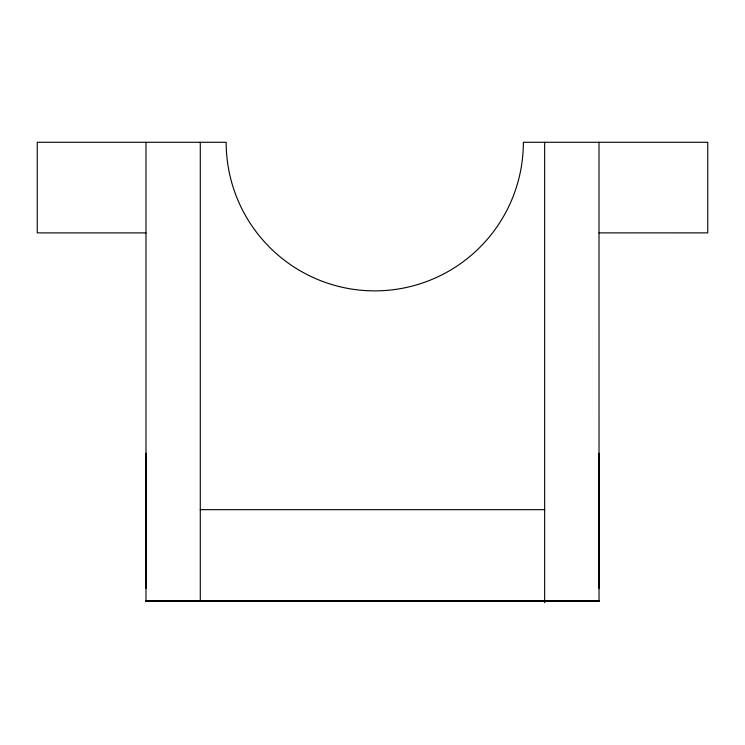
<?xml version="1.0" encoding="UTF-8"?>
<svg xmlns="http://www.w3.org/2000/svg" width="745" height="745" viewBox="0 0 745 745"><rect width="100%" height="100%" fill="white"/><g stroke="black" fill="none" stroke-linecap="round" stroke-linejoin="round"><path stroke-width="1.12" d="M145.983 142.276L145.983 601.373L599.027 601.373L599.008 142.276M200.284 142.276L200.284 600.693M544.66 602.724L544.66 142.276M277.978 600.675L277.363 600.675L279.794 600.675M145.983 232.887L37.25 232.887L37.25 142.276L226.163 142.276A148.6 148.6 0 0 0 374.763 290.876A148.6 148.6 0 0 0 523.363 142.276L707.75 142.276L707.75 232.878L599.017 232.887M200.265 509.673L544.66 509.673M466.864 600.675L472.172 600.675L469.741 600.675M544.651 600.647L544.66 601.373M599.027 601.373L599.008 600.693L145.983 600.693L145.983 601.373M599.027 453.351L599.027 588.336M145.983 453.342L145.983 588.327M204.875 600.693L204.875 601.373M436.542 600.675L435.927 600.675L438.358 600.675L436.542 600.675M313.608 600.675L312.993 600.675L313.608 600.675"/></g></svg>
